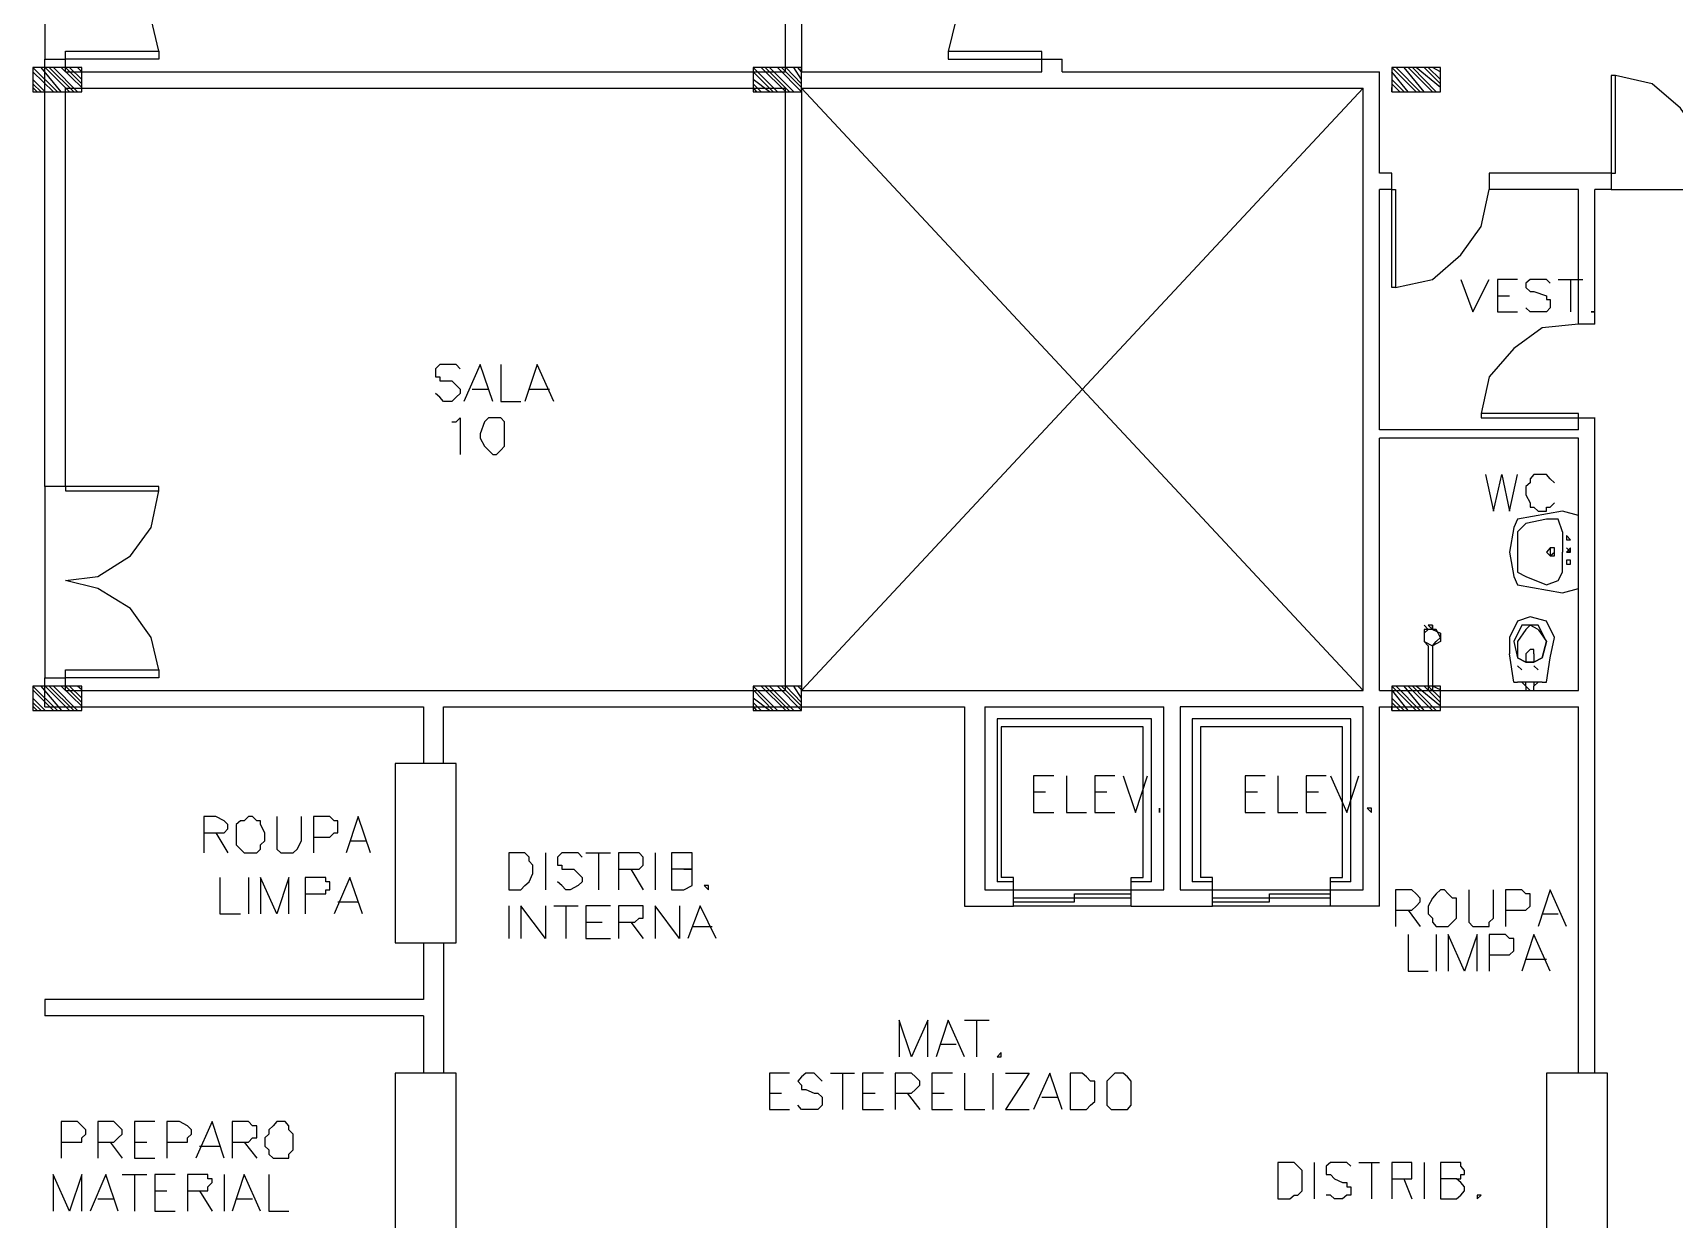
# Model space of a CAD drawing. Header units: millimetres. Extents: x -369 to -70, y -1414 to -1185.
# Drawn here: x -237.49 to -223.84, y -1285.01 to -1275.15 of the extents above; entities that cross this region are included whole.
import ezdxf

# ---------------------------------------------------------------- set-up
doc = ezdxf.new("R2010")
doc.units = ezdxf.units.MM
doc.header["$MEASUREMENT"] = 0
for name, color, linetype in [('10', 10, 'Continuous'), ('12', 12, 'Continuous'), ('2', 2, 'Continuous'), ('4', 4, 'Continuous'), ('50', 50, 'Continuous'), ('6', 6, 'Continuous'), ('8', 8, 'Continuous')]:
    doc.layers.add(name, color=color, linetype=linetype)

msp = doc.modelspace()

# ---------------------------------------------------------------- linework, layer by layer
at = {"layer": '10'}
for points in [[(-231.23, -1270.466), (-231.23, -1275.473)], [(-231.094, -1273.036), (-231.094, -1275.473)], [(-231.094, -1275.473), (-229.096, -1275.473), (-229.096, -1275.473), (-229.096, -1275.306)], [(-237.388, -1278.922), (-237.388, -1275.369)], [(-237.388, -1275.369), (-237.216, -1275.369)], [(-237.216, -1275.473), (-237.216, -1275.369)], [(-229.096, -1275.369), (-228.928, -1275.369)], [(-228.928, -1275.473), (-228.928, -1275.369)], [(-237.216, -1275.473), (-231.23, -1275.473)], [(-228.928, -1275.473), (-226.286, -1275.473)], [(-226.286, -1276.317), (-226.286, -1275.473)], [(-237.216, -1275.609), (-231.23, -1275.609)], [(-237.216, -1278.922), (-237.216, -1275.609)], [(-231.23, -1275.609), (-231.23, -1280.617)], [(-231.094, -1275.609), (-231.094, -1280.617)], [(-231.094, -1275.609), (-226.422, -1275.609)], [(-226.422, -1280.617), (-226.422, -1275.609)], [(-226.186, -1276.317), (-226.286, -1276.317)], [(-226.186, -1276.453), (-226.186, -1276.317)], [(-224.496, -1276.317), (-225.375, -1276.317)], [(-225.375, -1276.317), (-225.375, -1276.453)], [(-224.36, -1276.317), (-224.496, -1276.317)], [(-224.36, -1276.317), (-224.36, -1276.453)], [(-226.286, -1278.451), (-226.286, -1276.453)], [(-226.186, -1276.453), (-226.286, -1276.453)], [(-224.632, -1276.453), (-225.375, -1276.453)], [(-224.632, -1277.571), (-224.632, -1276.453)], [(-224.36, -1276.453), (-224.496, -1276.453)], [(-224.496, -1277.571), (-224.496, -1276.453)], [(-224.496, -1277.571), (-224.632, -1277.571)], [(-224.632, -1278.451), (-224.632, -1278.351)], [(-224.632, -1278.351), (-224.496, -1278.351)], [(-224.496, -1280.753), (-224.496, -1278.347)], [(-226.286, -1280.617), (-226.286, -1278.519)], [(-224.632, -1280.617), (-224.632, -1278.519)], [(-237.216, -1278.922), (-237.388, -1278.922)], [(-237.388, -1280.753), (-237.388, -1280.513)], [(-237.388, -1280.513), (-237.216, -1280.513)], [(-237.216, -1280.617), (-237.216, -1280.513)], [(-237.216, -1280.617), (-231.23, -1280.617)], [(-231.094, -1280.617), (-226.422, -1280.617)], [(-226.286, -1280.617), (-224.632, -1280.617)], [(-237.388, -1280.753), (-234.239, -1280.753)], [(-234.239, -1280.753), (-234.239, -1281.224)], [(-234.071, -1281.224), (-234.071, -1280.753), (-234.071, -1280.753), (-229.739, -1280.753)], [(-229.739, -1280.753), (-229.739, -1282.411), (-229.739, -1282.411), (-229.331, -1282.411)], [(-229.571, -1280.753), (-228.081, -1280.753)], [(-229.571, -1280.753), (-229.571, -1282.275), (-229.571, -1282.275), (-229.331, -1282.275)], [(-228.081, -1282.275), (-228.081, -1280.753)], [(-227.945, -1280.753), (-227.945, -1282.275), (-227.945, -1282.275), (-227.677, -1282.275)], [(-226.422, -1282.275), (-226.422, -1280.753), (-226.422, -1280.753), (-227.945, -1280.753)], [(-226.286, -1282.411), (-226.286, -1280.753), (-226.286, -1280.753), (-224.632, -1280.753)], [(-224.632, -1283.798), (-224.632, -1280.753)], [(-224.496, -1283.798), (-224.496, -1280.753)], [(-228.184, -1282.207), (-228.184, -1280.853), (-228.184, -1280.853), (-229.467, -1280.853), (-229.467, -1280.853), (-229.467, -1282.207)], [(-228.252, -1282.171), (-228.252, -1280.92), (-228.252, -1280.92), (-229.435, -1280.92), (-229.435, -1280.92), (-229.435, -1282.171)], [(-226.526, -1282.207), (-226.526, -1280.853), (-226.526, -1280.853), (-227.845, -1280.853), (-227.845, -1280.853), (-227.845, -1282.207)], [(-226.594, -1282.171), (-226.594, -1280.92), (-226.594, -1280.92), (-227.777, -1280.92), (-227.777, -1280.92), (-227.777, -1282.171)], [(-229.331, -1282.207), (-229.467, -1282.207)], [(-229.331, -1282.171), (-229.435, -1282.171)], [(-229.331, -1282.275), (-229.331, -1282.171)], [(-229.331, -1282.411), (-229.331, -1282.275)], [(-228.352, -1282.275), (-228.352, -1282.171), (-228.352, -1282.171), (-228.252, -1282.171)], [(-228.184, -1282.207), (-228.352, -1282.207)], [(-228.352, -1282.411), (-228.352, -1282.275)], [(-228.352, -1282.275), (-228.081, -1282.275)], [(-227.677, -1282.207), (-227.845, -1282.207)], [(-227.677, -1282.171), (-227.777, -1282.171)], [(-227.677, -1282.275), (-227.677, -1282.171)], [(-227.677, -1282.411), (-227.677, -1282.275)], [(-226.694, -1282.275), (-226.694, -1282.171), (-226.694, -1282.171), (-226.594, -1282.171)], [(-226.526, -1282.207), (-226.694, -1282.207)], [(-226.694, -1282.411), (-226.694, -1282.275)], [(-226.694, -1282.275), (-226.422, -1282.275)], [(-228.352, -1282.411), (-227.677, -1282.411)], [(-226.694, -1282.407), (-226.286, -1282.407)], [(-234.239, -1282.715), (-234.239, -1283.186)], [(-234.071, -1282.715), (-234.071, -1283.798)], [(-237.388, -1283.186), (-237.388, -1283.322)], [(-234.239, -1283.186), (-237.388, -1283.186)], [(-234.239, -1283.322), (-237.388, -1283.322)], [(-234.239, -1283.322), (-234.239, -1283.798)]]:
    msp.add_lwpolyline(points, dxfattribs=at)
at = {"layer": '12'}
for points in [[(-237.284, -1275.641), (-237.488, -1275.437)], [(-237.08, -1275.641), (-237.08, -1275.437), (-237.488, -1275.437), (-237.488, -1275.641), (-237.08, -1275.641)], [(-237.252, -1275.641), (-237.42, -1275.437)], [(-237.184, -1275.641), (-237.384, -1275.437)], [(-237.148, -1275.641), (-237.352, -1275.437)], [(-237.116, -1275.641), (-237.316, -1275.437)], [(-237.08, -1275.605), (-237.252, -1275.437)], [(-237.08, -1275.573), (-237.216, -1275.437)], [(-237.08, -1275.537), (-237.184, -1275.437)], [(-237.08, -1275.473), (-237.116, -1275.437)], [(-231.294, -1275.641), (-231.497, -1275.437)], [(-231.094, -1275.641), (-231.094, -1275.437), (-231.497, -1275.437), (-231.497, -1275.641), (-231.094, -1275.641)], [(-231.226, -1275.641), (-231.43, -1275.437)], [(-231.194, -1275.641), (-231.398, -1275.437)], [(-231.158, -1275.641), (-231.362, -1275.437)], [(-231.094, -1275.641), (-231.294, -1275.437)], [(-231.094, -1275.605), (-231.262, -1275.437)], [(-231.094, -1275.573), (-231.226, -1275.437)], [(-231.094, -1275.537), (-231.158, -1275.437)], [(-231.094, -1275.473), (-231.126, -1275.437)], [(-225.982, -1275.641), (-226.186, -1275.437)], [(-225.779, -1275.641), (-225.779, -1275.437), (-226.186, -1275.437), (-226.186, -1275.641), (-225.779, -1275.641)], [(-225.95, -1275.641), (-226.15, -1275.437)], [(-225.915, -1275.641), (-226.082, -1275.437)], [(-225.847, -1275.641), (-226.05, -1275.437)], [(-225.815, -1275.641), (-226.014, -1275.437)], [(-225.779, -1275.605), (-225.982, -1275.437)], [(-225.779, -1275.573), (-225.915, -1275.437)], [(-225.779, -1275.537), (-225.883, -1275.437)], [(-225.779, -1275.473), (-225.847, -1275.437)], [(-237.316, -1275.641), (-237.488, -1275.473)], [(-237.384, -1275.641), (-237.488, -1275.537)], [(-237.42, -1275.641), (-237.488, -1275.573)], [(-231.33, -1275.641), (-231.497, -1275.473)], [(-231.362, -1275.641), (-231.497, -1275.537)], [(-231.43, -1275.641), (-231.497, -1275.573)], [(-226.05, -1275.641), (-226.186, -1275.473)], [(-226.082, -1275.641), (-226.186, -1275.537)], [(-226.118, -1275.641), (-226.186, -1275.573)], [(-237.452, -1275.641), (-237.488, -1275.605)], [(-231.465, -1275.641), (-231.497, -1275.605)], [(-226.186, -1275.641), (-226.186, -1275.605)], [(-237.284, -1280.785), (-237.488, -1280.581)], [(-237.08, -1280.785), (-237.08, -1280.581), (-237.488, -1280.581), (-237.488, -1280.785), (-237.08, -1280.785)], [(-237.316, -1280.785), (-237.488, -1280.613)], [(-237.248, -1280.785), (-237.42, -1280.581)], [(-237.184, -1280.785), (-237.384, -1280.581)], [(-237.148, -1280.785), (-237.352, -1280.581)], [(-237.116, -1280.785), (-237.316, -1280.581)], [(-237.08, -1280.749), (-237.252, -1280.581)], [(-237.08, -1280.717), (-237.216, -1280.581)], [(-237.08, -1280.681), (-237.184, -1280.581)], [(-237.08, -1280.613), (-237.116, -1280.581)], [(-231.294, -1280.785), (-231.497, -1280.581)], [(-231.094, -1280.785), (-231.094, -1280.581), (-231.497, -1280.581), (-231.497, -1280.785), (-231.094, -1280.785)], [(-231.33, -1280.785), (-231.497, -1280.613)], [(-231.226, -1280.785), (-231.43, -1280.581)], [(-231.194, -1280.785), (-231.398, -1280.581)], [(-231.158, -1280.785), (-231.362, -1280.581)], [(-231.094, -1280.785), (-231.294, -1280.581)], [(-231.094, -1280.749), (-231.262, -1280.581)], [(-231.094, -1280.717), (-231.226, -1280.581)], [(-231.094, -1280.681), (-231.158, -1280.581)], [(-231.094, -1280.613), (-231.126, -1280.581)], [(-225.982, -1280.785), (-226.186, -1280.581)], [(-225.779, -1280.785), (-225.779, -1280.581), (-226.186, -1280.581), (-226.186, -1280.785), (-225.779, -1280.785)], [(-226.05, -1280.785), (-226.186, -1280.613)], [(-225.95, -1280.785), (-226.15, -1280.581)], [(-225.915, -1280.785), (-226.082, -1280.581)], [(-225.847, -1280.785), (-226.05, -1280.581)], [(-225.815, -1280.785), (-226.014, -1280.581)], [(-225.779, -1280.749), (-225.982, -1280.581)], [(-225.779, -1280.717), (-225.915, -1280.581)], [(-225.779, -1280.681), (-225.883, -1280.581)], [(-225.779, -1280.613), (-225.847, -1280.581)], [(-237.384, -1280.785), (-237.488, -1280.681)], [(-237.42, -1280.785), (-237.488, -1280.717)], [(-237.452, -1280.785), (-237.488, -1280.749)], [(-231.362, -1280.785), (-231.497, -1280.681)], [(-231.43, -1280.785), (-231.497, -1280.717)], [(-231.465, -1280.785), (-231.497, -1280.749)], [(-226.082, -1280.785), (-226.186, -1280.681)], [(-226.118, -1280.785), (-226.186, -1280.717)], [(-226.186, -1280.785), (-226.186, -1280.749)]]:
    msp.add_lwpolyline(points, dxfattribs=at)
at = {"layer": '2'}
for points in [[(-237.388, -1273.779), (-237.388, -1275.369)], [(-236.441, -1275.302), (-236.505, -1275.034), (-236.677, -1274.794), (-236.948, -1274.626), (-237.216, -1274.558)], [(-229.096, -1274.558), (-229.367, -1274.626), (-229.639, -1274.794), (-229.807, -1275.034), (-229.875, -1275.306)], [(-223.581, -1276.317), (-223.617, -1276.013), (-223.784, -1275.777), (-224.02, -1275.573), (-224.324, -1275.505)], [(-231.094, -1275.609), (-226.422, -1280.617)], [(-226.422, -1275.609), (-231.094, -1280.617)], [(-226.154, -1277.268), (-225.847, -1277.2), (-225.611, -1276.996), (-225.443, -1276.76), (-225.375, -1276.453)], [(-224.36, -1276.453), (-222.769, -1276.453)], [(-224.632, -1277.571), (-224.935, -1277.603), (-225.171, -1277.775), (-225.375, -1278.011), (-225.443, -1278.315)], [(-237.388, -1278.922), (-237.388, -1280.513)], [(-237.216, -1279.702), (-236.948, -1279.67), (-236.677, -1279.498), (-236.505, -1279.262), (-236.441, -1278.958)], [(-236.441, -1280.445), (-236.505, -1280.177), (-236.677, -1279.937), (-236.948, -1279.769), (-237.216, -1279.702)]]:
    msp.add_lwpolyline(points, dxfattribs=at)
at = {"layer": '4'}
for points in [[(-224.632, -1278.451), (-226.286, -1278.451)], [(-224.632, -1278.519), (-226.286, -1278.519)], [(-224.764, -1279.126), (-225.139, -1279.194)], [(-224.632, -1279.466), (-224.632, -1279.162), (-224.632, -1279.162), (-224.764, -1279.126)], [(-225.139, -1279.194), (-225.171, -1279.262), (-225.171, -1279.262), (-225.207, -1279.466), (-225.207, -1279.466), (-225.171, -1279.67), (-225.171, -1279.67), (-225.139, -1279.738)], [(-224.899, -1279.194), (-225.071, -1279.23), (-225.071, -1279.23), (-225.139, -1279.298), (-225.139, -1279.298), (-225.139, -1279.466)], [(-224.764, -1279.298), (-224.8, -1279.194), (-224.899, -1279.194)], [(-224.764, -1279.298), (-224.764, -1279.466)], [(-224.7, -1279.366), (-224.7, -1279.366), (-224.732, -1279.33), (-224.732, -1279.366), (-224.7, -1279.366)], [(-225.139, -1279.466), (-225.139, -1279.634), (-225.139, -1279.634), (-225.071, -1279.67), (-225.071, -1279.67), (-224.899, -1279.738)], [(-224.832, -1279.466), (-224.832, -1279.43), (-224.867, -1279.43), (-224.899, -1279.466), (-224.867, -1279.498), (-224.832, -1279.498), (-224.832, -1279.466), (-224.832, -1279.43), (-224.867, -1279.43), (-224.867, -1279.466), (-224.867, -1279.498), (-224.832, -1279.466)], [(-224.764, -1279.634), (-224.764, -1279.466)], [(-224.7, -1279.466), (-224.732, -1279.43)], [(-224.7, -1279.466), (-224.7, -1279.466), (-224.7, -1279.43), (-224.732, -1279.466), (-224.7, -1279.466)], [(-224.7, -1279.466), (-224.732, -1279.466)], [(-224.7, -1279.566), (-224.7, -1279.534), (-224.732, -1279.534), (-224.732, -1279.566), (-224.7, -1279.566)], [(-224.632, -1279.769), (-224.632, -1279.466)], [(-224.899, -1279.738), (-224.8, -1279.702), (-224.764, -1279.634)], [(-225.139, -1279.738), (-224.764, -1279.805)], [(-224.764, -1279.805), (-224.632, -1279.769)], [(-225.883, -1280.109), (-225.915, -1280.073)], [(-225.883, -1280.109), (-225.915, -1280.073)], [(-225.915, -1280.177), (-225.915, -1280.209), (-225.847, -1280.245), (-225.815, -1280.209), (-225.779, -1280.177), (-225.815, -1280.109), (-225.847, -1280.109), (-225.915, -1280.109), (-225.915, -1280.177)], [(-225.847, -1280.109), (-225.847, -1280.109), (-225.847, -1280.109), (-225.883, -1280.109), (-225.883, -1280.109), (-225.915, -1280.141), (-225.915, -1280.209), (-225.883, -1280.245)], [(-225.847, -1280.073), (-225.847, -1280.073), (-225.847, -1280.073), (-225.847, -1280.109), (-225.847, -1280.109), (-225.847, -1280.073), (-225.883, -1280.073)], [(-225.847, -1280.109), (-225.883, -1280.073)], [(-225.847, -1280.109), (-225.779, -1280.141), (-225.779, -1280.209), (-225.847, -1280.245), (-225.847, -1280.245), (-225.847, -1280.617), (-225.847, -1280.617), (-225.883, -1280.617)], [(-225.139, -1280.041), (-225.207, -1280.177), (-225.207, -1280.313)], [(-225.103, -1280.073), (-225.171, -1280.209)], [(-224.899, -1280.041), (-225.035, -1280.005), (-225.139, -1280.041)], [(-225.071, -1280.109), (-225.139, -1280.209)], [(-224.967, -1280.073), (-225.035, -1280.073), (-225.103, -1280.073)], [(-224.967, -1280.109), (-225.035, -1280.073), (-225.071, -1280.109)], [(-224.967, -1280.109), (-224.899, -1280.209), (-224.899, -1280.209), (-224.967, -1280.073)], [(-224.867, -1280.345), (-224.832, -1280.177), (-224.899, -1280.041)], [(-225.883, -1280.245), (-225.883, -1280.617)], [(-225.171, -1280.209), (-225.139, -1280.345)], [(-225.139, -1280.209), (-225.139, -1280.345)], [(-224.935, -1280.345), (-224.899, -1280.209), (-224.899, -1280.209), (-224.935, -1280.345)], [(-225.171, -1280.549), (-225.207, -1280.313)], [(-225.139, -1280.345), (-225.071, -1280.381), (-225.003, -1280.381), (-224.935, -1280.345), (-224.935, -1280.345), (-225.003, -1280.381), (-225.071, -1280.381), (-225.139, -1280.345)], [(-225.003, -1280.313), (-225.003, -1280.277), (-225.035, -1280.277), (-225.071, -1280.313), (-225.071, -1280.313), (-225.071, -1280.381), (-225.071, -1280.381), (-225.003, -1280.381)], [(-225.003, -1280.313), (-225.003, -1280.381)], [(-224.899, -1280.549), (-224.867, -1280.345)], [(-225.103, -1280.445), (-225.139, -1280.413)], [(-224.967, -1280.445), (-225.003, -1280.413)], [(-225.171, -1280.549), (-225.139, -1280.549)], [(-224.935, -1280.549), (-225.139, -1280.549)], [(-225.103, -1280.549), (-225.071, -1280.581), (-225.071, -1280.581), (-225.071, -1280.549)], [(-225.071, -1280.581), (-225.071, -1280.617), (-225.035, -1280.617), (-225.003, -1280.617), (-225.003, -1280.581), (-224.967, -1280.549)], [(-225.035, -1280.617), (-225.071, -1280.581)], [(-225.003, -1280.549), (-225.003, -1280.581)], [(-224.935, -1280.549), (-224.935, -1280.549), (-224.899, -1280.549)]]:
    msp.add_lwpolyline(points, dxfattribs=at)
at = {"layer": '50'}
for points in [[(-225.611, -1277.2), (-225.511, -1277.468), (-225.511, -1277.468), (-225.375, -1277.2)], [(-225.139, -1277.2), (-225.307, -1277.2), (-225.307, -1277.2), (-225.307, -1277.468)], [(-224.867, -1277.232), (-224.899, -1277.2), (-224.935, -1277.2), (-225.003, -1277.2), (-225.035, -1277.2), (-225.071, -1277.232), (-225.071, -1277.268), (-225.035, -1277.3), (-225.003, -1277.3), (-224.899, -1277.336), (-224.899, -1277.368), (-224.867, -1277.368), (-224.867, -1277.4), (-224.867, -1277.436), (-224.899, -1277.468), (-224.935, -1277.468), (-225.003, -1277.468), (-225.035, -1277.468), (-225.071, -1277.436)], [(-224.8, -1277.2), (-224.596, -1277.2)], [(-224.7, -1277.2), (-224.7, -1277.468)], [(-225.307, -1277.336), (-225.207, -1277.336)], [(-225.307, -1277.468), (-225.139, -1277.468)], [(-224.528, -1277.468), (-224.528, -1277.468), (-224.496, -1277.468), (-224.528, -1277.468)], [(-233.935, -1277.943), (-233.967, -1277.907), (-234.003, -1277.907), (-234.071, -1277.907), (-234.103, -1277.907), (-234.139, -1277.943), (-234.139, -1277.975), (-234.139, -1278.011), (-234.103, -1278.011), (-234.103, -1278.043), (-234.003, -1278.043), (-233.967, -1278.079), (-233.935, -1278.111), (-233.935, -1278.147), (-233.967, -1278.179), (-234.003, -1278.215), (-234.071, -1278.215), (-234.103, -1278.179), (-234.139, -1278.147)], [(-233.663, -1278.215), (-233.767, -1277.907), (-233.767, -1277.907), (-233.903, -1278.215)], [(-233.596, -1277.907), (-233.596, -1278.215), (-233.428, -1278.215)], [(-233.156, -1278.215), (-233.292, -1277.907), (-233.292, -1277.907), (-233.396, -1278.215)], [(-233.835, -1278.111), (-233.699, -1278.111)], [(-233.36, -1278.111), (-233.192, -1278.111)], [(-234.003, -1278.383), (-233.967, -1278.383), (-233.935, -1278.351), (-233.935, -1278.655)], [(-233.663, -1278.351), (-233.699, -1278.351), (-233.731, -1278.383), (-233.767, -1278.483), (-233.767, -1278.519), (-233.731, -1278.587), (-233.699, -1278.619), (-233.663, -1278.655), (-233.632, -1278.655), (-233.596, -1278.619), (-233.564, -1278.587), (-233.564, -1278.519), (-233.564, -1278.483), (-233.564, -1278.383), (-233.596, -1278.351), (-233.632, -1278.351), (-233.663, -1278.351)], [(-225.407, -1278.822), (-225.339, -1279.126), (-225.339, -1279.126), (-225.271, -1278.822), (-225.271, -1278.822), (-225.207, -1279.126), (-225.207, -1279.126), (-225.139, -1278.822)], [(-224.832, -1278.89), (-224.867, -1278.858), (-224.899, -1278.822), (-224.967, -1278.822), (-225.003, -1278.822), (-225.035, -1278.858), (-225.035, -1278.89), (-225.071, -1278.922), (-225.071, -1278.99), (-225.035, -1279.058), (-225.035, -1279.094), (-225.003, -1279.094), (-224.967, -1279.126), (-224.899, -1279.126), (-224.899, -1279.094), (-224.867, -1279.094), (-224.832, -1279.058)], [(-228.996, -1281.328), (-229.164, -1281.328), (-229.164, -1281.328), (-229.164, -1281.632)], [(-228.892, -1281.328), (-228.892, -1281.632), (-228.724, -1281.632)], [(-228.488, -1281.328), (-228.656, -1281.328), (-228.656, -1281.328), (-228.656, -1281.632)], [(-228.42, -1281.328), (-228.316, -1281.632), (-228.316, -1281.632), (-228.216, -1281.328)], [(-227.237, -1281.328), (-227.405, -1281.328), (-227.405, -1281.328), (-227.405, -1281.632)], [(-227.133, -1281.328), (-227.133, -1281.632), (-226.966, -1281.632)], [(-226.73, -1281.328), (-226.898, -1281.328), (-226.898, -1281.328), (-226.898, -1281.632)], [(-226.694, -1281.328), (-226.558, -1281.632), (-226.558, -1281.632), (-226.458, -1281.328)], [(-229.164, -1281.46), (-229.064, -1281.46)], [(-228.656, -1281.46), (-228.556, -1281.46)], [(-227.405, -1281.46), (-227.301, -1281.46)], [(-226.898, -1281.46), (-226.794, -1281.46)], [(-228.117, -1281.596), (-228.117, -1281.596), (-228.117, -1281.632), (-228.117, -1281.596)], [(-226.354, -1281.596), (-226.39, -1281.596), (-226.354, -1281.632), (-226.354, -1281.596)], [(-236.065, -1281.8), (-235.965, -1281.8), (-235.897, -1281.8), (-235.865, -1281.768), (-235.865, -1281.732), (-235.897, -1281.7), (-235.965, -1281.664), (-236.065, -1281.664), (-236.065, -1281.664), (-236.065, -1281.967)], [(-235.694, -1281.664), (-235.73, -1281.7), (-235.762, -1281.7), (-235.798, -1281.732), (-235.798, -1281.8), (-235.798, -1281.868), (-235.798, -1281.9), (-235.762, -1281.936), (-235.73, -1281.967), (-235.694, -1281.967), (-235.662, -1281.967), (-235.626, -1281.967), (-235.594, -1281.936), (-235.594, -1281.9), (-235.558, -1281.868), (-235.558, -1281.8), (-235.594, -1281.732), (-235.594, -1281.7), (-235.626, -1281.7), (-235.662, -1281.664), (-235.694, -1281.664)], [(-235.458, -1281.664), (-235.458, -1281.868), (-235.458, -1281.936), (-235.426, -1281.967), (-235.39, -1281.967), (-235.358, -1281.967), (-235.322, -1281.967), (-235.29, -1281.936), (-235.254, -1281.868), (-235.254, -1281.664)], [(-235.154, -1281.836), (-235.018, -1281.836), (-234.982, -1281.8), (-234.95, -1281.8), (-234.95, -1281.768), (-234.95, -1281.732), (-234.95, -1281.7), (-234.982, -1281.7), (-235.018, -1281.664), (-235.154, -1281.664), (-235.154, -1281.664), (-235.154, -1281.967)], [(-234.679, -1281.967), (-234.782, -1281.664), (-234.782, -1281.664), (-234.882, -1281.967)], [(-229.164, -1281.632), (-228.996, -1281.632)], [(-228.656, -1281.632), (-228.488, -1281.632)], [(-227.405, -1281.632), (-227.237, -1281.632)], [(-226.898, -1281.632), (-226.73, -1281.632)], [(-235.965, -1281.8), (-235.865, -1281.967)], [(-234.85, -1281.868), (-234.715, -1281.868)], [(-233.528, -1281.967), (-233.528, -1282.275), (-233.528, -1282.275), (-233.428, -1282.275), (-233.396, -1282.239), (-233.36, -1282.207), (-233.328, -1282.139), (-233.328, -1282.071), (-233.36, -1282.035), (-233.36, -1282.003), (-233.396, -1281.967), (-233.428, -1281.967), (-233.528, -1281.967)], [(-233.224, -1281.967), (-233.224, -1282.275)], [(-232.92, -1282.003), (-232.952, -1281.967), (-233.02, -1281.967), (-233.056, -1281.967), (-233.088, -1281.967), (-233.124, -1282.003), (-233.124, -1282.035), (-233.124, -1282.071), (-233.088, -1282.071), (-233.088, -1282.103), (-232.988, -1282.103), (-232.952, -1282.139), (-232.92, -1282.171), (-232.92, -1282.207), (-232.952, -1282.239), (-233.02, -1282.275), (-233.056, -1282.275), (-233.088, -1282.239), (-233.124, -1282.207)], [(-232.888, -1281.967), (-232.684, -1281.967)], [(-232.784, -1281.967), (-232.784, -1282.275)], [(-232.616, -1282.103), (-232.481, -1282.103), (-232.445, -1282.103), (-232.413, -1282.071), (-232.413, -1282.035), (-232.413, -1282.003), (-232.445, -1281.967), (-232.481, -1281.967), (-232.616, -1281.967), (-232.616, -1281.967), (-232.616, -1282.275)], [(-232.313, -1281.967), (-232.313, -1282.275)], [(-232.073, -1282.103), (-232.005, -1282.103), (-232.005, -1282.071), (-232.005, -1282.035), (-232.005, -1282.003), (-232.005, -1281.967), (-232.073, -1281.967), (-232.177, -1281.967), (-232.177, -1281.967), (-232.177, -1282.275), (-232.177, -1282.275), (-232.073, -1282.275), (-232.005, -1282.239), (-232.005, -1282.207), (-232.005, -1282.171), (-232.005, -1282.139), (-232.005, -1282.103), (-232.073, -1282.103), (-232.177, -1282.103)], [(-232.513, -1282.103), (-232.413, -1282.275)], [(-235.933, -1282.171), (-235.933, -1282.475), (-235.762, -1282.475)], [(-235.694, -1282.171), (-235.694, -1282.475)], [(-235.358, -1282.475), (-235.358, -1282.171), (-235.358, -1282.171), (-235.458, -1282.475), (-235.458, -1282.475), (-235.594, -1282.171), (-235.594, -1282.171), (-235.594, -1282.475)], [(-235.222, -1282.307), (-235.118, -1282.307), (-235.05, -1282.307), (-235.05, -1282.275), (-235.018, -1282.275), (-235.018, -1282.207), (-235.05, -1282.207), (-235.05, -1282.171), (-235.118, -1282.171), (-235.222, -1282.171), (-235.222, -1282.171), (-235.222, -1282.475)], [(-234.746, -1282.475), (-234.85, -1282.171), (-234.85, -1282.171), (-234.982, -1282.475)], [(-231.869, -1282.239), (-231.905, -1282.239), (-231.869, -1282.275), (-231.869, -1282.239)], [(-226.154, -1282.443), (-226.018, -1282.443), (-225.982, -1282.411), (-225.95, -1282.375), (-225.95, -1282.343), (-225.982, -1282.307), (-226.018, -1282.275), (-226.154, -1282.275), (-226.154, -1282.275), (-226.154, -1282.579)], [(-225.779, -1282.275), (-225.815, -1282.307), (-225.847, -1282.343), (-225.883, -1282.411), (-225.883, -1282.475), (-225.847, -1282.511), (-225.847, -1282.543), (-225.815, -1282.579), (-225.779, -1282.579), (-225.747, -1282.579), (-225.715, -1282.579), (-225.679, -1282.543), (-225.647, -1282.511), (-225.647, -1282.475), (-225.647, -1282.411), (-225.647, -1282.343), (-225.679, -1282.343), (-225.715, -1282.307), (-225.747, -1282.275), (-225.779, -1282.275)], [(-225.543, -1282.275), (-225.543, -1282.511), (-225.543, -1282.543), (-225.511, -1282.579), (-225.475, -1282.579), (-225.443, -1282.579), (-225.375, -1282.579), (-225.375, -1282.543), (-225.339, -1282.511), (-225.339, -1282.275)], [(-225.239, -1282.443), (-225.103, -1282.443), (-225.071, -1282.443), (-225.035, -1282.411), (-225.035, -1282.375), (-225.035, -1282.343), (-225.035, -1282.307), (-225.071, -1282.307), (-225.103, -1282.275), (-225.239, -1282.275), (-225.239, -1282.275), (-225.239, -1282.579)], [(-224.732, -1282.579), (-224.867, -1282.275), (-224.867, -1282.275), (-224.967, -1282.579)], [(-234.95, -1282.375), (-234.782, -1282.375)], [(-233.528, -1282.407), (-233.528, -1282.679)], [(-233.224, -1282.407), (-233.224, -1282.679), (-233.224, -1282.679), (-233.428, -1282.407), (-233.428, -1282.407), (-233.428, -1282.679)], [(-233.156, -1282.407), (-232.952, -1282.407)], [(-233.056, -1282.407), (-233.056, -1282.679)], [(-232.684, -1282.407), (-232.888, -1282.407), (-232.888, -1282.407), (-232.888, -1282.679)], [(-232.616, -1282.543), (-232.481, -1282.543), (-232.445, -1282.511), (-232.413, -1282.511), (-232.413, -1282.475), (-232.413, -1282.443), (-232.413, -1282.407), (-232.445, -1282.407), (-232.481, -1282.407), (-232.616, -1282.407), (-232.616, -1282.407), (-232.616, -1282.679)], [(-232.109, -1282.407), (-232.109, -1282.679), (-232.109, -1282.679), (-232.313, -1282.407), (-232.313, -1282.407), (-232.313, -1282.679)], [(-231.805, -1282.679), (-231.937, -1282.407), (-231.937, -1282.407), (-232.041, -1282.679)], [(-232.888, -1282.543), (-232.752, -1282.543)], [(-232.513, -1282.543), (-232.413, -1282.679)], [(-226.05, -1282.443), (-225.95, -1282.579)], [(-224.935, -1282.475), (-224.8, -1282.475)], [(-232.888, -1282.679), (-232.684, -1282.679)], [(-232.005, -1282.579), (-231.837, -1282.579)], [(-226.05, -1282.647), (-226.05, -1282.951), (-225.883, -1282.951)], [(-225.815, -1282.647), (-225.815, -1282.951)], [(-225.475, -1282.951), (-225.475, -1282.647), (-225.475, -1282.647), (-225.579, -1282.951), (-225.579, -1282.951), (-225.715, -1282.647), (-225.715, -1282.647), (-225.715, -1282.951)], [(-225.375, -1282.815), (-225.239, -1282.815), (-225.207, -1282.815), (-225.171, -1282.783), (-225.171, -1282.747), (-225.171, -1282.715), (-225.171, -1282.679), (-225.207, -1282.679), (-225.239, -1282.647), (-225.375, -1282.647), (-225.375, -1282.647), (-225.375, -1282.951)], [(-224.867, -1282.951), (-225.003, -1282.647), (-225.003, -1282.647), (-225.103, -1282.951)], [(-225.071, -1282.851), (-224.899, -1282.851)], [(-230.043, -1283.662), (-230.043, -1283.358), (-230.043, -1283.358), (-230.179, -1283.662), (-230.179, -1283.662), (-230.283, -1283.358), (-230.283, -1283.358), (-230.283, -1283.662)], [(-229.739, -1283.662), (-229.875, -1283.358), (-229.875, -1283.358), (-229.975, -1283.662)], [(-229.739, -1283.358), (-229.535, -1283.358)], [(-229.639, -1283.358), (-229.639, -1283.662)], [(-229.943, -1283.558), (-229.807, -1283.558)], [(-229.435, -1283.626), (-229.467, -1283.662), (-229.435, -1283.662), (-229.435, -1283.626)], [(-231.194, -1283.798), (-231.362, -1283.798), (-231.362, -1283.798), (-231.362, -1284.102)], [(-230.922, -1283.866), (-230.958, -1283.83), (-230.99, -1283.798), (-231.058, -1283.798), (-231.094, -1283.83), (-231.126, -1283.866), (-231.094, -1283.898), (-231.094, -1283.934), (-231.058, -1283.934), (-230.99, -1283.966), (-230.958, -1283.966), (-230.922, -1283.998), (-230.922, -1284.034), (-230.922, -1284.066), (-230.958, -1284.102), (-230.99, -1284.102), (-231.058, -1284.102), (-231.094, -1284.102), (-231.126, -1284.066)], [(-230.854, -1283.798), (-230.654, -1283.798)], [(-230.754, -1283.798), (-230.754, -1284.102)], [(-230.414, -1283.798), (-230.586, -1283.798), (-230.586, -1283.798), (-230.586, -1284.102)], [(-230.315, -1283.966), (-230.179, -1283.966), (-230.147, -1283.934), (-230.111, -1283.898), (-230.111, -1283.866), (-230.147, -1283.83), (-230.179, -1283.798), (-230.315, -1283.798), (-230.315, -1283.798), (-230.315, -1284.102)], [(-229.839, -1283.798), (-230.011, -1283.798), (-230.011, -1283.798), (-230.011, -1284.102)], [(-229.739, -1283.798), (-229.739, -1284.102), (-229.571, -1284.102)], [(-229.503, -1283.798), (-229.503, -1284.102)], [(-229.399, -1283.798), (-229.2, -1283.798), (-229.2, -1283.798), (-229.399, -1284.102), (-229.399, -1284.102), (-229.2, -1284.102)], [(-228.928, -1284.102), (-229.028, -1283.798), (-229.028, -1283.798), (-229.164, -1284.102)], [(-228.86, -1283.798), (-228.86, -1284.102), (-228.86, -1284.102), (-228.76, -1284.102), (-228.724, -1284.102), (-228.692, -1284.066), (-228.656, -1284.034), (-228.656, -1283.998), (-228.656, -1283.934), (-228.656, -1283.866), (-228.692, -1283.866), (-228.724, -1283.83), (-228.76, -1283.798), (-228.86, -1283.798)], [(-228.488, -1283.798), (-228.52, -1283.83), (-228.556, -1283.866), (-228.556, -1283.934), (-228.556, -1283.998), (-228.556, -1284.034), (-228.556, -1284.066), (-228.52, -1284.102), (-228.488, -1284.102), (-228.42, -1284.102), (-228.384, -1284.102), (-228.352, -1284.066), (-228.352, -1284.034), (-228.352, -1283.998), (-228.352, -1283.934), (-228.352, -1283.866), (-228.384, -1283.83), (-228.42, -1283.798), (-228.488, -1283.798)], [(-231.362, -1283.966), (-231.262, -1283.966)], [(-230.586, -1283.966), (-230.482, -1283.966)], [(-230.215, -1283.966), (-230.111, -1284.102)], [(-230.011, -1283.966), (-229.907, -1283.966)], [(-229.096, -1283.998), (-228.96, -1283.998)], [(-237.252, -1284.373), (-237.116, -1284.373), (-237.08, -1284.373), (-237.08, -1284.337), (-237.048, -1284.305), (-237.048, -1284.269), (-237.08, -1284.237), (-237.116, -1284.201), (-237.252, -1284.201), (-237.252, -1284.201), (-237.252, -1284.505)], [(-236.948, -1284.373), (-236.813, -1284.373), (-236.777, -1284.337), (-236.745, -1284.305), (-236.745, -1284.269), (-236.777, -1284.237), (-236.813, -1284.201), (-236.948, -1284.201), (-236.948, -1284.201), (-236.948, -1284.505)], [(-236.473, -1284.201), (-236.641, -1284.201), (-236.641, -1284.201), (-236.641, -1284.505)], [(-236.373, -1284.373), (-236.269, -1284.373), (-236.201, -1284.373), (-236.201, -1284.337), (-236.169, -1284.305), (-236.169, -1284.269), (-236.201, -1284.237), (-236.269, -1284.201), (-236.373, -1284.201), (-236.373, -1284.201), (-236.373, -1284.505)], [(-235.897, -1284.505), (-235.997, -1284.201), (-235.997, -1284.201), (-236.133, -1284.505)], [(-235.83, -1284.373), (-235.694, -1284.373), (-235.662, -1284.337), (-235.626, -1284.337), (-235.626, -1284.305), (-235.626, -1284.269), (-235.626, -1284.237), (-235.662, -1284.237), (-235.694, -1284.201), (-235.83, -1284.201), (-235.83, -1284.201), (-235.83, -1284.505)], [(-235.458, -1284.201), (-235.49, -1284.237), (-235.526, -1284.269), (-235.526, -1284.305), (-235.558, -1284.337), (-235.558, -1284.405), (-235.526, -1284.437), (-235.526, -1284.473), (-235.49, -1284.505), (-235.458, -1284.505), (-235.39, -1284.505), (-235.358, -1284.505), (-235.358, -1284.473), (-235.322, -1284.437), (-235.322, -1284.405), (-235.322, -1284.337), (-235.322, -1284.305), (-235.358, -1284.269), (-235.358, -1284.237), (-235.39, -1284.201), (-235.458, -1284.201)], [(-231.362, -1284.102), (-231.194, -1284.102)], [(-230.586, -1284.102), (-230.414, -1284.102)], [(-230.011, -1284.102), (-229.839, -1284.102)], [(-236.845, -1284.373), (-236.745, -1284.505)], [(-236.641, -1284.373), (-236.541, -1284.373)], [(-236.101, -1284.405), (-235.933, -1284.405)], [(-235.73, -1284.373), (-235.626, -1284.505)], [(-236.641, -1284.505), (-236.473, -1284.505)], [(-227.133, -1284.541), (-227.133, -1284.845), (-227.133, -1284.845), (-227.034, -1284.845), (-226.998, -1284.813), (-226.966, -1284.813), (-226.93, -1284.777), (-226.93, -1284.745), (-226.93, -1284.641), (-226.93, -1284.609), (-226.966, -1284.573), (-226.998, -1284.541), (-227.034, -1284.541), (-227.133, -1284.541)], [(-226.83, -1284.541), (-226.83, -1284.845)], [(-226.526, -1284.573), (-226.558, -1284.541), (-226.594, -1284.541), (-226.662, -1284.541), (-226.694, -1284.541), (-226.73, -1284.573), (-226.73, -1284.609), (-226.73, -1284.641), (-226.694, -1284.641), (-226.662, -1284.677), (-226.594, -1284.709), (-226.558, -1284.709), (-226.558, -1284.745), (-226.526, -1284.745), (-226.526, -1284.813), (-226.558, -1284.813), (-226.594, -1284.845), (-226.662, -1284.845), (-226.694, -1284.813), (-226.73, -1284.813)], [(-226.458, -1284.541), (-226.286, -1284.541)], [(-226.354, -1284.541), (-226.354, -1284.845)], [(-226.186, -1284.677), (-226.086, -1284.677), (-226.018, -1284.677), (-226.018, -1284.641), (-226.018, -1284.609), (-226.018, -1284.573), (-226.018, -1284.541), (-226.086, -1284.541), (-226.186, -1284.541), (-226.186, -1284.541), (-226.186, -1284.845)], [(-225.915, -1284.541), (-225.915, -1284.845)], [(-225.647, -1284.677), (-225.611, -1284.677), (-225.611, -1284.641), (-225.579, -1284.641), (-225.579, -1284.609), (-225.611, -1284.573), (-225.611, -1284.541), (-225.647, -1284.541), (-225.779, -1284.541), (-225.779, -1284.541), (-225.779, -1284.845), (-225.779, -1284.845), (-225.647, -1284.845), (-225.611, -1284.813), (-225.579, -1284.777), (-225.579, -1284.745), (-225.611, -1284.709), (-225.647, -1284.677), (-225.779, -1284.677)], [(-237.08, -1284.945), (-237.08, -1284.641), (-237.08, -1284.641), (-237.184, -1284.945), (-237.184, -1284.945), (-237.32, -1284.641), (-237.32, -1284.641), (-237.32, -1284.945)], [(-236.777, -1284.945), (-236.881, -1284.641), (-236.881, -1284.641), (-237.012, -1284.945)], [(-236.745, -1284.641), (-236.541, -1284.641)], [(-236.641, -1284.641), (-236.641, -1284.945)], [(-236.305, -1284.641), (-236.473, -1284.641), (-236.473, -1284.641), (-236.473, -1284.945)], [(-236.201, -1284.777), (-236.065, -1284.777), (-236.033, -1284.777), (-236.033, -1284.745), (-235.997, -1284.709), (-235.997, -1284.677), (-236.033, -1284.677), (-236.033, -1284.641), (-236.065, -1284.641), (-236.201, -1284.641), (-236.201, -1284.641), (-236.201, -1284.945)], [(-235.897, -1284.641), (-235.897, -1284.945)], [(-235.594, -1284.945), (-235.73, -1284.641), (-235.73, -1284.641), (-235.83, -1284.945)], [(-235.526, -1284.641), (-235.526, -1284.945), (-235.358, -1284.945)], [(-226.086, -1284.677), (-226.018, -1284.845)], [(-236.948, -1284.845), (-236.813, -1284.845)], [(-236.473, -1284.777), (-236.373, -1284.777)], [(-236.101, -1284.777), (-235.997, -1284.945)], [(-235.798, -1284.845), (-235.662, -1284.845)], [(-225.475, -1284.813), (-225.475, -1284.813), (-225.475, -1284.845), (-225.443, -1284.813), (-225.475, -1284.813)], [(-236.473, -1284.945), (-236.305, -1284.945)]]:
    msp.add_lwpolyline(points, dxfattribs=at)
at = {"layer": '6'}
for points in [[(-233.967, -1281.224), (-234.475, -1281.224), (-234.475, -1282.715), (-233.967, -1282.715), (-233.967, -1281.224)], [(-233.967, -1283.798), (-234.475, -1283.798), (-234.475, -1285.284), (-233.967, -1285.284), (-233.967, -1283.798)], [(-224.392, -1283.798), (-224.899, -1283.798), (-224.899, -1285.284), (-224.392, -1285.284), (-224.392, -1283.798)]]:
    msp.add_lwpolyline(points, dxfattribs=at)
at = {"layer": '8'}
for points in [[(-237.216, -1275.369), (-237.216, -1275.302), (-236.441, -1275.302), (-236.441, -1275.369), (-237.216, -1275.369)], [(-229.096, -1275.369), (-229.096, -1275.306), (-229.875, -1275.306), (-229.875, -1275.369), (-229.096, -1275.369)], [(-224.36, -1276.317), (-224.324, -1276.317), (-224.324, -1275.505), (-224.36, -1275.505), (-224.36, -1276.317)], [(-226.186, -1276.453), (-226.154, -1276.453), (-226.154, -1277.268), (-226.186, -1277.268), (-226.186, -1276.453)], [(-224.632, -1278.351), (-224.632, -1278.315), (-225.443, -1278.315), (-225.443, -1278.351), (-224.632, -1278.351)], [(-237.216, -1278.922), (-237.216, -1278.958), (-236.441, -1278.958), (-236.441, -1278.922), (-237.216, -1278.922)], [(-237.216, -1280.513), (-237.216, -1280.445), (-236.441, -1280.445), (-236.441, -1280.513), (-237.216, -1280.513)], [(-229.331, -1282.275), (-228.352, -1282.275)], [(-227.677, -1282.275), (-226.694, -1282.275)], [(-229.331, -1282.375), (-228.824, -1282.375), (-228.824, -1282.375), (-228.824, -1282.307), (-228.824, -1282.307), (-228.352, -1282.307)], [(-228.352, -1282.343), (-229.331, -1282.343)], [(-228.352, -1282.411), (-229.331, -1282.411)], [(-227.677, -1282.375), (-227.201, -1282.375), (-227.201, -1282.375), (-227.201, -1282.307), (-227.201, -1282.307), (-226.694, -1282.307)], [(-226.694, -1282.343), (-227.677, -1282.343)], [(-226.694, -1282.411), (-227.677, -1282.411)]]:
    msp.add_lwpolyline(points, dxfattribs=at)

doc.saveas('drawing.dxf')
